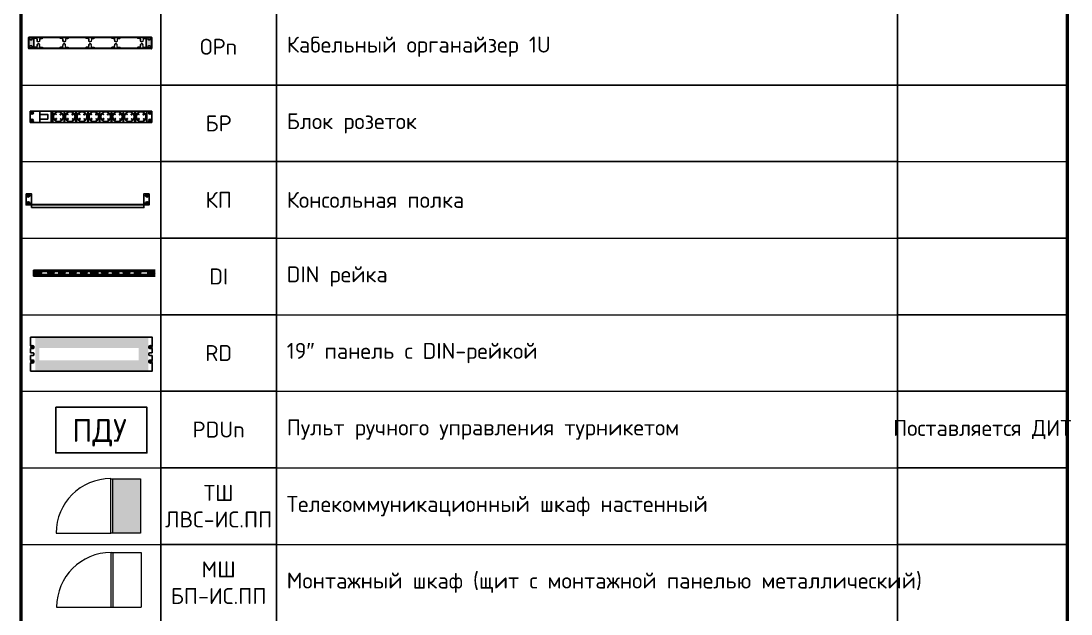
# Model space of a CAD drawing. Header units: millimetres. Extents: x 4247 to 622543, y -201358 to 142419.
# Drawn here: x 4247 to 13446, y -131904 to -126703 of the extents above; entities that cross this region are included whole.
import ezdxf
from ezdxf.enums import TextEntityAlignment as Align

# ---------------------------------------------------------------- set-up
doc = ezdxf.new("R2010")
doc.units = ezdxf.units.MM
doc.set_wipeout_variables(frame=1)
for name, color, linetype, lineweight in [('(АР) Текст', 7, 'Continuous', 25), ('_СКС-Шкафы', 7, 'Continuous', 0), ('АПС', 7, 'Continuous', 30)]:
    doc.layers.add(name, color=color, linetype=linetype, lineweight=lineweight)
for name, color, linetype in [('_АТ-Имя', 7, 'Continuous'), ('_АТ-Спецификация', 7, 'Continuous'), ('_БЛ-Маска', 250, 'Continuous'), ('Узлы', 7, 'Continuous')]:
    doc.layers.add(name, color=color, linetype=linetype)
doc.layers.add('_АТ-Примечания', color=250, linetype='Continuous', plot=False)
doc.styles.add('AT-Шрифт', font='ARIALN.TTF', dxfattribs={"height": 2.5})
doc.styles.add('ICOCPEUR', font='isocpeur.ttf')

# ---------------------------------------------------------------- blocks, each defined once
blk = doc.blocks.new('Органайзер1U')
at = {"ltscale": 10}
h = blk.add_hatch(color=256, dxfattribs=at)
h.set_gradient(color1=(255, 255, 255), rotation=45, one_color=1, tint=1, name='CYLINDER')
h.paths.add_polyline_path([(2213, 0), (2403, 0, 0.41423), (2413, 10), (2413, 430, 0.414197), (2403, 440), (2213, 440)])
h.paths.add_polyline_path([(2309, 341, 0.918324), (2341, 416, 0.918324)], flags=16)
h.paths.add_polyline_path([(2309, 99), (2341, 99, -1), (2341, 24), (2309, 24, -1)], flags=16)
h.paths.add_polyline_path([(-2413, 10, 0.414197), (-2403, 0), (-2213, 0), (-2213, 440), (-2403, 440, 0.41423), (-2413, 430)])
h.paths.add_polyline_path([(-2341, 341, 0.918324), (-2309, 416, 0.918324)], flags=16)
h.paths.add_polyline_path([(-2341, 99), (-2309, 99, -1), (-2309, 24), (-2341, 24, -1)], flags=16)
at = {"color": 0}
for p, q in [((-2341, 416), (-2309, 416)), ((-2213, 0), (-2213, 440)), ((2213, 0), (2213, 440)), ((2341, 416), (2309, 416)), ((-2341, 341), (-2309, 341)), ((-2341, 99), (-2309, 99)), ((-2341, 24), (-2309, 24)), ((2341, 341), (2309, 341)), ((2341, 99), (2309, 99)), ((2341, 24), (2309, 24))]:
    blk.add_line(p, q, dxfattribs=at)
at = {"lineweight": 9}
for p, q in [((-2126, 420, 323), (-2213, 420, 20)), ((-1853, 420, 20), (-1940, 420, 323)), ((-1109, 420, -149), (-1196, 420, -453)), ((-837, 420, -453), (-924, 420, -149)), ((-93, 420, 323), (-180, 420, 20)), ((95, 440, 315), (-95, 440, 315)), ((180, 420, 20), (93, 420, 323)), ((924, 420, -149), (837, 420, -453)), ((1196, 420, -453), (1109, 420, -149)), ((1940, 420, 323), (1853, 420, 20)), ((2213, 420, 20), (2126, 420, 323)), ((-2126, 20, 323), (-2213, 20, 20)), ((-2099, 390, 310), (-2182, 390, 40)), ((-2099, 50, 310), (-2182, 50, 40)), ((-2014, 260, 473), (-2052, 260, 473)), ((-2052, 260, 473), (-2046, 260, 495)), ((-2014, 180, 473), (-2052, 180, 473)), ((-2052, 180, 473), (-2046, 180, 495)), ((-2021, 260, 495), (-2014, 260, 473)), ((-2021, 180, 495), (-2014, 180, 473)), ((-1968, 390, 310), (-1884, 390, 40)), ((-1968, 50, 310), (-1884, 50, 40)), ((-1853, 20, 20), (-1940, 20, 323)), ((-1109, 20, -149), (-1196, 20, -453)), ((-1082, 390, -162), (-1165, 390, -433)), ((-1082, 50, -162), (-1165, 50, -433)), ((-998, 260), (-1035, 260)), ((-1035, 260), (-1029, 260, 22)), ((-998, 180), (-1035, 180)), ((-1035, 180), (-1029, 180, 22)), ((-1004, 260, 22), (-998, 260)), ((-1004, 180, 22), (-998, 180)), ((-951, 390, -162), (-868, 390, -433)), ((-951, 50, -162), (-868, 50, -433)), ((-837, 20, -453), (-924, 20, -149)), ((-93, 20, 323), (-180, 20, 20)), ((-66, 390, 310), (-149, 390, 40)), ((-66, 50, 310), (-149, 50, 40)), ((19, 260, 473), (-19, 260, 473)), ((-19, 260, 473), (-12, 260, 495)), ((19, 180, 473), (-19, 180, 473)), ((-19, 180, 473), (-12, 180, 495)), ((12, 260, 495), (19, 260, 473)), ((12, 180, 495), (19, 180, 473)), ((66, 390, 310), (149, 390, 40)), ((66, 50, 310), (149, 50, 40)), ((180, 20, 20), (93, 20, 323)), ((924, 20, -149), (837, 20, -453)), ((951, 390, -162), (868, 390, -433)), ((951, 50, -162), (868, 50, -433)), ((1035, 260), (998, 260)), ((998, 260), (1004, 260, 22)), ((1035, 180), (998, 180)), ((998, 180), (1004, 180, 22)), ((1029, 260, 22), (1035, 260)), ((1029, 180, 22), (1035, 180)), ((1082, 390, -162), (1165, 390, -433)), ((1082, 50, -162), (1165, 50, -433)), ((1196, 20, -453), (1109, 20, -149)), ((1940, 20, 323), (1853, 20, 20)), ((1968, 390, 310), (1884, 390, 40)), ((1968, 50, 310), (1884, 50, 40)), ((2051, 260, 453), (2013, 260, 453)), ((2013, 260, 453), (2020, 260, 475)), ((2052, 180, 473), (2014, 180, 473)), ((2014, 180, 473), (2021, 180, 495)), ((2044, 260, 475), (2051, 260, 453)), ((2046, 180, 495), (2052, 180, 473)), ((2099, 390, 310), (2182, 390, 40)), ((2099, 50, 310), (2182, 50, 40)), ((2213, 20, 20), (2126, 20, 323))]:
    blk.add_line(p, q, dxfattribs=at)
at = {"lineweight": 30, "ltscale": 10}
for points in [[(-2413, 10), (-2413, 430)], [(-2403, 440), (2403, 440)], [(2413, 430), (2413, 10)], [(2403, 0), (-2403, 0)]]:
    blk.add_lwpolyline(points, dxfattribs=at)
at = {"lineweight": 30}
for centre, start, end in [((-2403, 430), 90, 180), ((2403, 430), 0, 90), ((-2403, 10), 180, 270), ((2403, 10), 270, 0)]:
    blk.add_arc(centre, 10, start, end, dxfattribs=at)
at = {"color": 0}
for centre, start, end in [((-2341, 379), 90, 270), ((-2309, 379), 270, 90), ((2309, 379), 90, 270), ((2341, 379), 270, 90), ((-2341, 61), 90, 270), ((-2309, 61), 270, 90), ((2309, 61), 90, 270), ((2341, 61), 270, 90)]:
    blk.add_arc(centre, 37.6, start, end, dxfattribs=at)
at = {"lineweight": 9, "extrusion": (-0.275637, -3.86225e-05, -0.961262)}
for centre in [(-290, 2103, 111), (-290, 995, 285), (-290, 148, -449), (-290, -959, -275), (-289, -1806, -1010)]:
    blk.add_arc(centre, 30, 0.0084, 90.0077, dxfattribs=at)
at = {"lineweight": 9, "extrusion": (-0.275637, 3.86225e-05, -0.961262)}
for centre in [(-150, 2103, 111), (-150, 995, 285), (-150, 148, -449), (-150, -959, -275), (-150, -1806, -1010)]:
    blk.add_arc(centre, 30, 89.9923, 179.9916, dxfattribs=at)
at = {"lineweight": 9, "extrusion": (0.275637, -3.86225e-05, -0.961262)}
for centre in [(289, -1806, -1010), (290, -959, -275), (290, 148, -449), (290, 995, 285), (290, 2103, 111)]:
    blk.add_arc(centre, 30, 89.9923, 179.9916, dxfattribs=at)
at = {"lineweight": 9, "extrusion": (0.275637, 3.86225e-05, -0.961262)}
for centre in [(150, -1806, -1010), (150, -959, -275), (150, 148, -449), (150, 995, 285), (150, 2103, 111)]:
    blk.add_arc(centre, 30, 0.0084, 90.0077, dxfattribs=at)
at = {"lineweight": 9, "extrusion": (-9.99013e-30, -1.95922e-16, -1)}
for centre in [(-2182, 420, 40), (-1165, 420, -433), (-149, 420, 40), (868, 420, -433), (1884, 420, 40)]:
    blk.add_ellipse(centre, major_axis=(-31.2, 0), ratio=0.961262, start_param=-1.570796, end_param=0, dxfattribs=at)
at = {"lineweight": 9, "extrusion": (0.961262, -6.12038e-17, -0.275637)}
for centre in [(-2128, 262, 317), (-1111, 262, -156), (-95, 262, 317), (922, 262, -156), (1938, 262, 317)]:
    blk.add_ellipse(centre, major_axis=(51, 0, 178), ratio=0.961262, start_param=-1.580604, end_param=-0.159207, dxfattribs=at)
at = {"lineweight": 9, "extrusion": (-0.961262, 6.12038e-17, 0.275637)}
for centre in [(-2125, 262, 326), (-1109, 262, -147), (-92, 262, 326), (924, 262, -147), (1941, 262, 326)]:
    blk.add_ellipse(centre, major_axis=(45, 0, 157), ratio=0.961262, start_param=0.175759, end_param=1.588125, dxfattribs=at)
at = {"lineweight": 9, "extrusion": (0.961262, 6.12038e-17, 0.275637)}
for centre, major_axis, start_param, end_param in [((-1938, 262, 317), (-51, 0, 178), -1.580604, -0.159207), ((-1941, 262, 326), (-45, 0, 157), 4.69506, 6.107426), ((-922, 262, -156), (-51, 0, 178), -1.580604, -0.159207), ((-924, 262, -147), (-45, 0, 157), 4.69506, 6.107426), ((95, 262, 317), (-51, 0, 178), -1.580604, -0.159207), ((92, 262, 326), (-45, 0, 157), 4.69506, 6.107426), ((1111, 262, -156), (-51, 0, 178), -1.580604, -0.159207), ((1109, 262, -147), (-45, 0, 157), 4.69506, 6.107426), ((2128, 262, 317), (-51, 0, 178), -1.580604, -0.159207), ((2125, 262, 326), (-45, 0, 157), 4.69506, 6.107426)]:
    blk.add_ellipse(centre, major_axis=major_axis, ratio=0.961262, start_param=start_param, end_param=end_param, dxfattribs=at)
at = {"lineweight": 9}
for centre, major_axis in [((-1884, 420, 40), (31.2, 0)), ((-868, 420, -433), (31.2, 0)), ((149, 420, 40), (31.2, 0)), ((1165, 420, -433), (31.2, 0)), ((2182, 420, 40), (31.2, 0)), ((-2182, 20, 40), (-31.2, 0)), ((-1165, 20, -433), (-31.2, 0)), ((-149, 20, 40), (-31.2, 0)), ((868, 20, -433), (-31.2, 0)), ((1884, 20, 40), (-31.2, 0))]:
    blk.add_ellipse(centre, major_axis=major_axis, ratio=0.961262, start_param=-1.570796, end_param=0, dxfattribs=at)
at = {"lineweight": 9, "extrusion": (-0.961262, -6.12038e-17, 0.275637)}
for centre in [(-2128, 178, 317), (-1111, 178, -156), (-95, 178, 317), (922, 178, -156), (1938, 178, 317)]:
    blk.add_ellipse(centre, major_axis=(51, 0, 178), ratio=0.961262, start_param=-1.580604, end_param=-0.159207, dxfattribs=at)
at = {"lineweight": 9, "extrusion": (0.961262, 6.12038e-17, -0.275637)}
for centre in [(-2125, 177, 326), (-1109, 177, -147), (-92, 177, 326), (924, 177, -147), (1941, 177, 326)]:
    blk.add_ellipse(centre, major_axis=(45, 0, 157), ratio=0.961262, start_param=0.175759, end_param=1.588125, dxfattribs=at)
at = {"lineweight": 9, "extrusion": (-0.961262, 6.12038e-17, -0.275637)}
for centre, major_axis, start_param, end_param in [((-1938, 178, 317), (-51, 0, 178), -1.580604, -0.159207), ((-1941, 177, 326), (-45, 0, 157), 4.69506, 6.107426), ((-922, 178, -156), (-51, 0, 178), -1.580604, -0.159207), ((-924, 177, -147), (-45, 0, 157), 4.69506, 6.107426), ((95, 178, 317), (-51, 0, 178), -1.580604, -0.159207), ((92, 177, 326), (-45, 0, 157), 4.69506, 6.107426), ((1111, 178, -156), (-51, 0, 178), -1.580604, -0.159207), ((1109, 177, -147), (-45, 0, 157), 4.69506, 6.107426), ((2128, 178, 317), (-51, 0, 178), -1.580604, -0.159207), ((2125, 177, 326), (-45, 0, 157), 4.69506, 6.107426)]:
    blk.add_ellipse(centre, major_axis=major_axis, ratio=0.961262, start_param=start_param, end_param=end_param, dxfattribs=at)
at = {"lineweight": 9, "extrusion": (9.99013e-30, 1.95922e-16, -1)}
for centre in [(-1884, 20, 40), (-868, 20, -433), (149, 20, 40), (1165, 20, -433), (2182, 20, 40)]:
    blk.add_ellipse(centre, major_axis=(31.2, 0), ratio=0.961262, start_param=-1.570796, end_param=0, dxfattribs=at)
at = {"lineweight": 9}
for points in [[(-2097, 390, 315), (-2097, 390, 315), (-2097, 390, 315), (-2097, 390, 315)], [(-2097, 390, 315), (-2097, 390, 315), (-2097, 390, 315), (-2097, 390, 315)], [(-1969, 390, 315), (-1969, 390, 315), (-1969, 390, 315), (-1969, 390, 315)], [(-1969, 390, 315), (-1969, 390, 315), (-1969, 390, 315), (-1969, 390, 315)], [(-1081, 390, -157), (-1081, 390, -157), (-1081, 390, -157), (-1081, 390, -157)], [(-1081, 390, -157), (-1081, 390, -157), (-1081, 390, -157), (-1081, 390, -157)], [(-952, 390, -157), (-952, 390, -157), (-953, 390, -157), (-953, 390, -157)], [(-952, 390, -157), (-952, 390, -157), (-953, 390, -157), (-953, 390, -157)], [(-64, 390, 315), (-64, 390, 315), (-64, 390, 315), (-64, 390, 315)], [(-64, 390, 315), (-64, 390, 315), (-64, 390, 315), (-64, 390, 315)], [(64, 390, 315), (64, 390, 315), (64, 390, 315), (64, 390, 315)], [(64, 390, 315), (64, 390, 315), (64, 390, 315), (64, 390, 315)], [(953, 390, -157), (953, 390, -157), (952, 390, -157), (952, 390, -157)], [(953, 390, -157), (953, 390, -157), (952, 390, -157), (952, 390, -157)], [(1081, 390, -157), (1081, 390, -157), (1081, 390, -157), (1081, 390, -157)], [(1081, 390, -157), (1081, 390, -157), (1081, 390, -157), (1081, 390, -157)], [(1969, 390, 315), (1969, 390, 315), (1969, 390, 315), (1969, 390, 315)], [(1969, 390, 315), (1969, 390, 315), (1969, 390, 315), (1969, 390, 315)], [(2097, 390, 315), (2097, 390, 315), (2097, 390, 315), (2097, 390, 315)], [(2097, 390, 315), (2097, 390, 315), (2097, 390, 315), (2097, 390, 315)]]:
    blk.add_open_spline(points, degree=3, dxfattribs=at)
for points, knots in [([(-2046, 260, 495), (-2048, 260, 495), (-2050, 260, 495), (-2054, 261, 495), (-2056, 261, 495), (-2059, 263, 495), (-2061, 264, 495), (-2065, 266, 495), (-2066, 267, 495), (-2069, 270, 495), (-2070, 271, 495), (-2073, 275, 495), (-2074, 276, 494), (-2075, 280, 494), (-2076, 282, 494), (-2077, 286, 493), (-2077, 288, 493), (-2077, 290, 493)], [18.612291, 18.612291, 18.612291, 18.612291, 19.195929, 19.195929, 19.779566, 19.779566, 20.363204, 20.363204, 20.946842, 20.946842, 21.522754, 21.522754, 22.098666, 22.098666, 22.674578, 22.674578, 23.250457, 23.250457, 23.250457, 23.250457]), ([(-2046, 180, 495), (-2048, 180, 495), (-2050, 180, 495), (-2054, 179, 495), (-2056, 178, 495), (-2059, 177, 495), (-2061, 176, 495), (-2065, 174, 495), (-2066, 172, 495), (-2069, 170, 495), (-2070, 168, 495), (-2073, 165, 495), (-2074, 163, 494), (-2075, 160, 494), (-2076, 158, 494), (-2077, 154, 493), (-2077, 152, 493), (-2077, 150, 493)], [18.612291, 18.612291, 18.612291, 18.612291, 19.195929, 19.195929, 19.779566, 19.779566, 20.363204, 20.363204, 20.946842, 20.946842, 21.522754, 21.522754, 22.098666, 22.098666, 22.674578, 22.674578, 23.250457, 23.250457, 23.250457, 23.250457]), ([(-1989, 290, 493), (-1989, 288, 493), (-1989, 286, 493), (-1990, 282, 494), (-1991, 280, 494), (-1993, 276, 494), (-1994, 275, 495), (-1996, 271, 495), (-1997, 270, 495), (-2000, 267, 495), (-2002, 266, 495), (-2005, 264, 495), (-2007, 263, 495), (-2011, 261, 495), (-2013, 261, 495), (-2017, 260, 495), (-2019, 260, 495), (-2021, 260, 495)], [4.570415, 4.570415, 4.570415, 4.570415, 5.143883, 5.143883, 5.717385, 5.717385, 6.290887, 6.290887, 6.864388, 6.864388, 7.450436, 7.450436, 8.036484, 8.036484, 8.622531, 8.622531, 9.208579, 9.208579, 9.208579, 9.208579]), ([(-1989, 150, 493), (-1989, 152, 493), (-1989, 154, 493), (-1990, 158, 494), (-1991, 159, 494), (-1993, 163, 494), (-1994, 165, 495), (-1996, 168, 495), (-1997, 170, 495), (-2000, 172, 495), (-2002, 174, 495), (-2005, 176, 495), (-2007, 177, 495), (-2011, 178, 495), (-2013, 179, 495), (-2017, 180, 495), (-2019, 180, 495), (-2021, 180, 495)], [4.570415, 4.570415, 4.570415, 4.570415, 5.143883, 5.143883, 5.717385, 5.717385, 6.290887, 6.290887, 6.864388, 6.864388, 7.450436, 7.450436, 8.036484, 8.036484, 8.622531, 8.622531, 9.208579, 9.208579, 9.208579, 9.208579]), ([(-1029, 260, 22), (-1031, 260, 22), (-1033, 260, 22), (-1037, 261, 22), (-1039, 261, 22), (-1043, 263, 22), (-1045, 264, 22), (-1048, 266, 22), (-1050, 267, 22), (-1052, 270, 22), (-1054, 271, 22), (-1056, 275, 22), (-1057, 276, 22), (-1059, 280, 21), (-1060, 282, 21), (-1060, 286, 21), (-1061, 288, 20), (-1061, 290, 20)], [18.612291, 18.612291, 18.612291, 18.612291, 19.195929, 19.195929, 19.779566, 19.779566, 20.363204, 20.363204, 20.946842, 20.946842, 21.522754, 21.522754, 22.098666, 22.098666, 22.674578, 22.674578, 23.250457, 23.250457, 23.250457, 23.250457]), ([(-1029, 180, 22), (-1031, 180, 22), (-1033, 180, 22), (-1037, 179, 22), (-1039, 178, 22), (-1043, 177, 22), (-1045, 176, 22), (-1048, 174, 22), (-1050, 172, 22), (-1052, 170, 22), (-1054, 168, 22), (-1056, 165, 22), (-1057, 163, 22), (-1059, 160, 21), (-1060, 158, 21), (-1060, 154, 21), (-1061, 152, 20), (-1061, 150, 20)], [18.612291, 18.612291, 18.612291, 18.612291, 19.195929, 19.195929, 19.779566, 19.779566, 20.363204, 20.363204, 20.946842, 20.946842, 21.522754, 21.522754, 22.098666, 22.098666, 22.674578, 22.674578, 23.250457, 23.250457, 23.250457, 23.250457]), ([(-972, 290, 20), (-972, 288, 20), (-973, 286, 21), (-974, 282, 21), (-974, 280, 21), (-976, 276, 22), (-977, 275, 22), (-979, 271, 22), (-981, 270, 22), (-983, 267, 22), (-985, 266, 22), (-988, 264, 22), (-990, 263, 22), (-994, 261, 22), (-996, 261, 22), (-1000, 260, 22), (-1002, 260, 22), (-1004, 260, 22)], [4.570415, 4.570415, 4.570415, 4.570415, 5.143883, 5.143883, 5.717385, 5.717385, 6.290887, 6.290887, 6.864388, 6.864388, 7.450436, 7.450436, 8.036484, 8.036484, 8.622531, 8.622531, 9.208579, 9.208579, 9.208579, 9.208579]), ([(-972, 150, 20), (-972, 152, 20), (-973, 154, 21), (-974, 158, 21), (-974, 159, 21), (-976, 163, 22), (-977, 165, 22), (-979, 168, 22), (-981, 170, 22), (-983, 172, 22), (-985, 174, 22), (-988, 176, 22), (-990, 177, 22), (-994, 178, 22), (-996, 179, 22), (-1000, 180, 22), (-1002, 180, 22), (-1004, 180, 22)], [4.570415, 4.570415, 4.570415, 4.570415, 5.143883, 5.143883, 5.717385, 5.717385, 6.290887, 6.290887, 6.864388, 6.864388, 7.450436, 7.450436, 8.036484, 8.036484, 8.622531, 8.622531, 9.208579, 9.208579, 9.208579, 9.208579]), ([(-12, 260, 495), (-14, 260, 495), (-16, 260, 495), (-20, 261, 495), (-22, 261, 495), (-26, 263, 495), (-28, 264, 495), (-32, 266, 495), (-33, 267, 495), (-36, 270, 495), (-37, 271, 495), (-40, 275, 495), (-41, 276, 494), (-42, 280, 494), (-43, 282, 494), (-44, 286, 493), (-44, 288, 493), (-44, 290, 493)], [18.612291, 18.612291, 18.612291, 18.612291, 19.195929, 19.195929, 19.779566, 19.779566, 20.363204, 20.363204, 20.946842, 20.946842, 21.522754, 21.522754, 22.098666, 22.098666, 22.674578, 22.674578, 23.250457, 23.250457, 23.250457, 23.250457]), ([(-12, 180, 495), (-14, 180, 495), (-16, 180, 495), (-20, 179, 495), (-22, 178, 495), (-26, 177, 495), (-28, 176, 495), (-32, 174, 495), (-33, 172, 495), (-36, 170, 495), (-37, 168, 495), (-40, 165, 495), (-41, 163, 494), (-42, 160, 494), (-43, 158, 494), (-44, 154, 493), (-44, 152, 493), (-44, 150, 493)], [18.612291, 18.612291, 18.612291, 18.612291, 19.195929, 19.195929, 19.779566, 19.779566, 20.363204, 20.363204, 20.946842, 20.946842, 21.522754, 21.522754, 22.098666, 22.098666, 22.674578, 22.674578, 23.250457, 23.250457, 23.250457, 23.250457]), ([(44, 290, 493), (44, 288, 493), (44, 286, 493), (43, 282, 494), (42, 280, 494), (41, 276, 494), (40, 275, 495), (37, 271, 495), (36, 270, 495), (33, 267, 495), (32, 266, 495), (28, 264, 495), (26, 263, 495), (22, 261, 495), (20, 261, 495), (16, 260, 495), (14, 260, 495), (12, 260, 495)], [4.570415, 4.570415, 4.570415, 4.570415, 5.143883, 5.143883, 5.717385, 5.717385, 6.290887, 6.290887, 6.864388, 6.864388, 7.450436, 7.450436, 8.036484, 8.036484, 8.622531, 8.622531, 9.208579, 9.208579, 9.208579, 9.208579]), ([(44, 150, 493), (44, 152, 493), (44, 154, 493), (43, 158, 494), (42, 159, 494), (41, 163, 494), (40, 165, 495), (37, 168, 495), (36, 170, 495), (33, 172, 495), (32, 174, 495), (28, 176, 495), (26, 177, 495), (22, 178, 495), (20, 179, 495), (16, 180, 495), (14, 180, 495), (12, 180, 495)], [4.570415, 4.570415, 4.570415, 4.570415, 5.143883, 5.143883, 5.717385, 5.717385, 6.290887, 6.290887, 6.864388, 6.864388, 7.450436, 7.450436, 8.036484, 8.036484, 8.622531, 8.622531, 9.208579, 9.208579, 9.208579, 9.208579]), ([(1004, 260, 22), (1002, 260, 22), (1000, 260, 22), (996, 261, 22), (994, 261, 22), (990, 263, 22), (988, 264, 22), (985, 266, 22), (983, 267, 22), (981, 270, 22), (979, 271, 22), (977, 275, 22), (976, 276, 22), (974, 280, 21), (974, 282, 21), (973, 286, 21), (972, 288, 20), (972, 290, 20)], [18.612291, 18.612291, 18.612291, 18.612291, 19.195929, 19.195929, 19.779566, 19.779566, 20.363204, 20.363204, 20.946842, 20.946842, 21.522754, 21.522754, 22.098666, 22.098666, 22.674578, 22.674578, 23.250457, 23.250457, 23.250457, 23.250457]), ([(1004, 180, 22), (1002, 180, 22), (1000, 180, 22), (996, 179, 22), (994, 178, 22), (990, 177, 22), (988, 176, 22), (985, 174, 22), (983, 172, 22), (981, 170, 22), (979, 168, 22), (977, 165, 22), (976, 163, 22), (974, 160, 21), (974, 158, 21), (973, 154, 21), (972, 152, 20), (972, 150, 20)], [18.612291, 18.612291, 18.612291, 18.612291, 19.195929, 19.195929, 19.779566, 19.779566, 20.363204, 20.363204, 20.946842, 20.946842, 21.522754, 21.522754, 22.098666, 22.098666, 22.674578, 22.674578, 23.250457, 23.250457, 23.250457, 23.250457]), ([(1061, 290, 20), (1061, 288, 20), (1060, 286, 21), (1060, 282, 21), (1059, 280, 21), (1057, 276, 22), (1056, 275, 22), (1054, 271, 22), (1053, 270, 22), (1050, 267, 22), (1048, 266, 22), (1045, 264, 22), (1043, 263, 22), (1039, 261, 22), (1037, 261, 22), (1033, 260, 22), (1031, 260, 22), (1029, 260, 22)], [4.570415, 4.570415, 4.570415, 4.570415, 5.143883, 5.143883, 5.717385, 5.717385, 6.290887, 6.290887, 6.864388, 6.864388, 7.450436, 7.450436, 8.036484, 8.036484, 8.622531, 8.622531, 9.208579, 9.208579, 9.208579, 9.208579]), ([(1061, 150, 20), (1061, 152, 20), (1060, 154, 21), (1060, 158, 21), (1059, 159, 21), (1057, 163, 22), (1056, 165, 22), (1054, 168, 22), (1053, 170, 22), (1050, 172, 22), (1048, 174, 22), (1045, 176, 22), (1043, 177, 22), (1039, 178, 22), (1037, 179, 22), (1033, 180, 22), (1031, 180, 22), (1029, 180, 22)], [4.570415, 4.570415, 4.570415, 4.570415, 5.143883, 5.143883, 5.717385, 5.717385, 6.290887, 6.290887, 6.864388, 6.864388, 7.450436, 7.450436, 8.036484, 8.036484, 8.622531, 8.622531, 9.208579, 9.208579, 9.208579, 9.208579]), ([(2021, 260, 495), (2019, 260, 495), (2017, 260, 495), (2013, 261, 495), (2011, 261, 495), (2007, 263, 495), (2005, 264, 495), (2002, 266, 495), (2000, 267, 495), (1997, 270, 495), (1996, 271, 495), (1994, 275, 495), (1993, 276, 494), (1991, 280, 494), (1990, 282, 494), (1989, 286, 493), (1989, 288, 493), (1989, 290, 493)], [18.612291, 18.612291, 18.612291, 18.612291, 19.195929, 19.195929, 19.779566, 19.779566, 20.363204, 20.363204, 20.946842, 20.946842, 21.522754, 21.522754, 22.098666, 22.098666, 22.674578, 22.674578, 23.250457, 23.250457, 23.250457, 23.250457]), ([(2021, 180, 495), (2019, 180, 495), (2017, 180, 495), (2013, 179, 495), (2011, 178, 495), (2007, 177, 495), (2005, 176, 495), (2002, 174, 495), (2000, 172, 495), (1997, 170, 495), (1996, 168, 495), (1994, 165, 495), (1993, 163, 494), (1991, 160, 494), (1990, 158, 494), (1989, 154, 493), (1989, 152, 493), (1989, 150, 493)], [18.612291, 18.612291, 18.612291, 18.612291, 19.195929, 19.195929, 19.779566, 19.779566, 20.363204, 20.363204, 20.946842, 20.946842, 21.522754, 21.522754, 22.098666, 22.098666, 22.674578, 22.674578, 23.250457, 23.250457, 23.250457, 23.250457]), ([(2077, 290, 493), (2077, 288, 493), (2077, 286, 493), (2076, 282, 494), (2075, 280, 494), (2074, 276, 494), (2073, 275, 495), (2070, 271, 495), (2069, 270, 495), (2066, 267, 495), (2065, 266, 495), (2061, 264, 495), (2059, 263, 495), (2056, 261, 495), (2054, 261, 495), (2050, 260, 495), (2048, 260, 495), (2046, 260, 495)], [4.570415, 4.570415, 4.570415, 4.570415, 5.143883, 5.143883, 5.717385, 5.717385, 6.290887, 6.290887, 6.864388, 6.864388, 7.450436, 7.450436, 8.036484, 8.036484, 8.622531, 8.622531, 9.208579, 9.208579, 9.208579, 9.208579]), ([(2077, 150, 493), (2077, 152, 493), (2077, 154, 493), (2076, 158, 494), (2075, 159, 494), (2074, 163, 494), (2073, 165, 495), (2070, 168, 495), (2069, 170, 495), (2066, 172, 495), (2065, 174, 495), (2061, 176, 495), (2059, 177, 495), (2056, 178, 495), (2054, 179, 495), (2050, 180, 495), (2048, 180, 495), (2046, 180, 495)], [4.570415, 4.570415, 4.570415, 4.570415, 5.143883, 5.143883, 5.717385, 5.717385, 6.290887, 6.290887, 6.864388, 6.864388, 7.450436, 7.450436, 8.036484, 8.036484, 8.622531, 8.622531, 9.208579, 9.208579, 9.208579, 9.208579])]:
    blk.add_open_spline(points, degree=3, knots=knots, dxfattribs=at)
blk = doc.blocks.new('2p_Gesock')
at = {"ltscale": 0.1}
for p, q in [((-0.08, 1.92), (-0.08, 1.16)), ((0.08, 1.16), (-0.08, 1.16)), ((0.08, 1.92), (0.08, 1.16)), ((-0.08, -1.92), (-0.08, -1.16)), ((0.08, -1.16), (-0.08, -1.16)), ((0.08, -1.92), (0.08, -1.16))]:
    blk.add_line(p, q, dxfattribs=at)
for centre, radius in [((0, 0), 1.99), ((0, 0), 1.92), ((-1.25, 0), 0.187), ((1.25, 0), 0.187)]:
    blk.add_circle(centre, radius, dxfattribs=at)
blk = doc.blocks.new('SCREW')
for p, q in [((0.24, 0.29), (-0.29, -0.24)), ((0.29, 0.24), (-0.24, -0.29))]:
    blk.add_line(p, q)
for radius in [0.6, 0.379]:
    blk.add_circle((0, 0), radius)
blk = doc.blocks.new('BLANC1U')
for p, q in [((24.15, 0), (-24.15, 0)), ((-24.15, -4.5), (-24.15, 0)), ((24.15, -4.5), (24.15, 0)), ((-24.15, -4.5), (24.15, -4.5))]:
    blk.add_line(p, q)
at = {"xscale": -1}
blk.add_blockref('SCREW', (-23.47, -0.66), dxfattribs=at)
at = {"rotation": 180}
blk.add_blockref('SCREW', (-23.47, -3.84), dxfattribs=at)
blk.add_blockref('SCREW', (23.47, -0.66))
at = {"xscale": -1, "rotation": 180}
blk.add_blockref('SCREW', (23.47, -3.84), dxfattribs=at)
blk = doc.blocks.new('TLK-RS08MF1-BK')
for points in [[(722, 392), (330, 392), (330, 0), (722, 0)], [(1171, 392), (779, 392), (779, 0), (1171, 0)], [(1579, 392), (1188, 392), (1188, 0), (1579, 0)], [(1988, 392), (1596, 392), (1596, 0), (1988, 0)], [(2396, 392), (2005, 392), (2005, 0), (2396, 0)], [(2805, 392), (2413, 392), (2413, 0), (2805, 0)], [(3213, 392), (2822, 392), (2822, 0), (3213, 0)], [(3622, 392), (3230, 392), (3230, 0), (3622, 0)], [(4031, 392), (3639, 392), (3639, 0), (4031, 0)], [(606, 115), (330, 115), (330, 277), (606, 277)]]:
    blk.add_lwpolyline(points, close=True)
at = {"xscale": 87.0444934736006, "yscale": 87.0444934736006, "zscale": 87.0444934736006}
for name, p, rotation in [('BLANC1U', (2102, 0), 180), ('2p_Gesock', (975, 196), 225), ('2p_Gesock', (1384, 196), 225), ('2p_Gesock', (1792, 196), 225), ('2p_Gesock', (2201, 196), 225), ('2p_Gesock', (2609, 196), 225), ('2p_Gesock', (3018, 196), 225), ('2p_Gesock', (3426, 196), 225), ('2p_Gesock', (3835, 196), 225)]:
    blk.add_blockref(name, p, dxfattribs=dict(at, rotation=rotation))
blk = doc.blocks.new('dpol-1U')
at = {"layer": '_АТ-Имя', "ltscale": 100, "style": 'AT-Шрифт', "flags": 8}
blk.add_attdef('NUMBER', text='', height=20, dxfattribs=at).set_placement((-16, -24.8), align=Align.RIGHT)
at = {"layer": '_АТ-Примечания', "ltscale": 100, "style": 'AT-Шрифт', "flags": 1}
for tag, p in [('COMMENT1', (487.6, -43.8)), ('DIMENSIONS', (487.6, -37.3)), ('COMMENT2', (487.6, -49.3)), ('COMMENT3', (487.6, -54.9))]:
    blk.add_attdef(tag, p, '', height=3, dxfattribs=at)
at = {"layer": '_АТ-Спецификация', "ltscale": 100, "style": 'AT-Шрифт'}
for tag, p, height, flags in [('NUM', (487.6, 4.2), 3, 1), ('NAME', (487.6, -1.8), 3, 1), ('CODE', (487.6, -13.8), 3, 1), ('DESCRIPTION', (487.6, -7.8), 3, 1), ('MADEBY', (487.6, -19.8), 3, 1), ('POSITION', (487.6, -25.8), 3, 1), ('POSITION2', (487.6, -31.8), 3, 1), ('MARK', (571.3, -24.8), 20, 8)]:
    blk.add_attdef(tag, p, '', height=height, dxfattribs=dict(at, flags=flags))
at = {"ltscale": 100}
for points in [[(0, 7.2), (20.9, 7.2), (20.9, -36.8), (0, -36.8)], [(482.6, 7.2), (461.7, 7.2), (461.7, -36.8), (482.6, -36.8)]]:
    blk.add_wipeout(points, dxfattribs=at).dxf.layer = '_БЛ-Маска'
for p, q in [((5.9, 1.5), (7.4, 0)), ((7.4, 0), (5.9, 1.5)), ((5.9, 1.5), (7.6, 0)), ((5.9, -1.5), (7.4, 0)), ((7.4, 0), (5.9, -1.5)), ((7.6, 0), (5.9, -1.5)), ((6.5, 2.2), (8.1, 0.7)), ((8.1, 0.7), (6.5, 2.2)), ((8.1, 0.5), (6.5, 2.2)), ((9.6, 2.2), (8.1, 0.7)), ((8.1, 0.7), (9.6, 2.2)), ((9.6, 2.2), (8.1, 0.5)), ((8.5, 0), (10.3, 1.5)), ((10.3, -1.5), (8.5, 0)), ((10.3, 1.5), (8.7, 0)), ((8.7, 0), (10.3, 1.5)), ((10.3, -1.5), (8.7, 0)), ((8.7, 0), (10.3, -1.5)), ((472.3, 1.5), (473.9, 0)), ((473.9, 0), (472.3, 1.5)), ((474.1, 0), (472.3, 1.5)), ((472.3, -1.5), (473.9, 0)), ((473.9, 0), (472.3, -1.5)), ((472.3, -1.5), (474.1, 0)), ((473, 2.2), (474.5, 0.7)), ((474.5, 0.7), (473, 2.2)), ((473, 2.2), (474.5, 0.5)), ((476.1, 2.2), (474.5, 0.7)), ((474.5, 0.7), (476.1, 2.2)), ((474.5, 0.5), (476.1, 2.2)), ((476.7, 1.5), (475, 0)), ((475, 0), (476.7, -1.5)), ((476.7, 1.5), (475.2, 0)), ((475.2, 0), (476.7, 1.5)), ((476.7, -1.5), (475.2, 0)), ((475.2, 0), (476.7, -1.5)), ((5.8, -28.1), (7.3, -29.6)), ((7.3, -29.6), (5.8, -28.1)), ((5.8, -28.1), (7.5, -29.6)), ((5.8, -31.2), (7.3, -29.6)), ((7.3, -29.6), (5.8, -31.2)), ((7.5, -29.6), (5.8, -31.2)), ((6.5, -2.2), (8.1, -0.5)), ((6.5, -2.2), (8.1, -0.7)), ((8.1, -0.7), (6.5, -2.2)), ((6.5, -27.4), (8, -29)), ((8, -29), (6.5, -27.4)), ((8, -29.2), (6.5, -27.4)), ((6.5, -31.8), (8, -30.1)), ((6.5, -31.8), (8, -30.3)), ((8, -30.3), (6.5, -31.8)), ((9.5, -27.4), (8, -29)), ((8, -29), (9.5, -27.4)), ((9.5, -27.4), (8, -29.2)), ((8, -30.1), (9.5, -31.8)), ((9.5, -31.8), (8, -30.3)), ((8, -30.3), (9.5, -31.8)), ((8.1, -0.5), (9.6, -2.2)), ((9.6, -2.2), (8.1, -0.7)), ((8.1, -0.7), (9.6, -2.2)), ((8.5, -29.6), (10.2, -28.1)), ((10.2, -31.2), (8.5, -29.6)), ((10.2, -28.1), (8.7, -29.6)), ((8.7, -29.6), (10.2, -28.1)), ((10.2, -31.2), (8.7, -29.6)), ((8.7, -29.6), (10.2, -31.2)), ((472.4, -28.1), (473.9, -29.6)), ((473.9, -29.6), (472.4, -28.1)), ((474.1, -29.6), (472.4, -28.1)), ((472.4, -31.2), (473.9, -29.6)), ((473.9, -29.6), (472.4, -31.2)), ((472.4, -31.2), (474.1, -29.6)), ((474.5, -0.5), (473, -2.2)), ((473, -2.2), (474.5, -0.7)), ((474.5, -0.7), (473, -2.2)), ((473.1, -27.4), (474.6, -29)), ((474.6, -29), (473.1, -27.4)), ((473.1, -27.4), (474.6, -29.2)), ((474.6, -30.1), (473.1, -31.8)), ((473.1, -31.8), (474.6, -30.3)), ((474.6, -30.3), (473.1, -31.8)), ((476.1, -2.2), (474.5, -0.5)), ((476.1, -2.2), (474.5, -0.7)), ((474.5, -0.7), (476.1, -2.2)), ((476.1, -27.4), (474.6, -29)), ((474.6, -29), (476.1, -27.4)), ((474.6, -29.2), (476.1, -27.4)), ((476.1, -31.8), (474.6, -30.1)), ((476.1, -31.8), (474.6, -30.3)), ((474.6, -30.3), (476.1, -31.8)), ((476.8, -28.1), (475.1, -29.6)), ((475.1, -29.6), (476.8, -31.2)), ((476.8, -28.1), (475.3, -29.6)), ((475.3, -29.6), (476.8, -28.1)), ((476.8, -31.2), (475.3, -29.6)), ((475.3, -29.6), (476.8, -31.2))]:
    blk.add_line(p, q)
blk.add_line((20.9, -36.8), (461.7, -36.8), dxfattribs=at)
for points in [[(0, 7.2), (20.9, 7.2), (20.9, -36.8), (0, -36.8)], [(482.6, 7.2), (461.7, 7.2), (461.7, -36.8), (482.6, -36.8)], [(20.9, -46.8), (461.7, -46.8), (461.7, -34.8), (20.9, -34.8)]]:
    blk.add_lwpolyline(points, close=True, dxfattribs=at)
for centre, start, end in [((4.9, 0), 109.3139, 250.6861), ((11.3, 0), 289.3139, 70.6861), ((471.3, 0), 109.3139, 250.6861), ((477.7, 0), 289.3139, 70.6861), ((4.8, -29.6), 109.3139, 250.6861), ((11.2, -29.6), 289.3139, 70.6861), ((471.4, -29.6), 109.3139, 250.6861), ((477.8, -29.6), 289.3139, 70.6861)]:
    blk.add_arc(centre, 3.56, start, end)
at = {"extrusion": (0, 0, -1)}
for centre, major_axis, start_param, end_param in [((8.1, 0), (3.9, 3.9), 3.926991, 10.210176), ((8.1, 0), (3.32, 3.32), 3.926991, 10.210176), ((8.1, 0), (-1.9, 1.9), 6.103596, 6.462775), ((8.1, 0), (1.9, 1.9), -0.17959, 0.17959), ((8, -29.6), (3.9, 3.9), 3.926991, 10.210176), ((8, -29.6), (3.32, 3.32), 3.926991, 10.210176), ((8, -29.6), (-1.9, 1.9), 6.103596, 6.462775), ((8, -29.6), (-1.9, 1.9), 4.532799, 4.891979), ((8.1, 0), (-1.9, 1.9), 4.532799, 4.891979), ((8, -29.6), (1.9, 1.9), -0.17959, 0.17959), ((8, -29.6), (1.9, 1.9), 1.391207, 1.750386), ((8.1, 0), (1.9, 1.9), 1.391207, 1.750386)]:
    blk.add_ellipse(centre, major_axis=major_axis, ratio=1, start_param=start_param, end_param=end_param, dxfattribs=at)
for centre, major_axis, start_param, end_param in [((474.5, 0), (-3.9, 3.9), 3.926991, 10.210176), ((474.5, 0), (-3.32, 3.32), 3.926991, 10.210176), ((474.5, 0), (-1.9, 1.9), -0.17959, 0.17959), ((474.5, 0), (1.9, 1.9), 6.103596, 6.462775), ((474.6, -29.6), (-3.9, 3.9), 3.926991, 10.210176), ((474.6, -29.6), (-3.32, 3.32), 3.926991, 10.210176), ((474.5, 0), (-1.9, 1.9), 1.391207, 1.750386), ((474.6, -29.6), (-1.9, 1.9), -0.17959, 0.17959), ((474.6, -29.6), (-1.9, 1.9), 1.391207, 1.750386), ((474.5, 0), (1.9, 1.9), 4.532799, 4.891979), ((474.6, -29.6), (1.9, 1.9), 6.103596, 6.462775), ((474.6, -29.6), (1.9, 1.9), 4.532799, 4.891979)]:
    blk.add_ellipse(centre, major_axis=major_axis, ratio=1, start_param=start_param, end_param=end_param)
at = {"linetype": 'ByBlock', "lineweight": -2, "ltscale": 100}
blk.add_point((0, 0), dxfattribs=at)

msp = doc.modelspace()

# ---------------------------------------------------------------- hatches: boundary and pattern name
at = {"lineweight": 15}
h = msp.add_hatch(color=9, dxfattribs=at)
h.dxf.hatch_style = 1
h.paths.add_polyline_path([(5363.563, -129476.79), (4373.657, -129476.79), (4373.657, -129772.632), (4577.194, -129772.632), (4577.194, -129677.764), (4408.639, -129677.764), (4408.639, -129571.519), (4843.784, -129571.519), (5278.93, -129571.519), (5278.93, -129677.764), (4843.784, -129677.764), (4577.194, -129677.764), (4577.194, -129772.632), (5363.563, -129772.632)])
h = msp.add_hatch(color=9, dxfattribs=at)
h.dxf.hatch_style = 1
h.paths.add_polyline_path([(5294.12, -130717.935), (5047.46, -130717.935), (5047.46, -131195.037), (5294.12, -131195.037)])

# ---------------------------------------------------------------- linework, layer by layer
at = {"layer": '(АР) Текст', "color": 7}
for p, q in [((4355.531, -128939.671), (4355.531, -128888.043)), ((4355.531, -128888.043), (5421.803, -128888.043)), ((4355.531, -128901.15), (5421.803, -128901.15)), ((4355.531, -128926.564), (5421.803, -128926.564)), ((5421.803, -128939.671), (4355.531, -128939.671)), ((4378.301, -128913.003), (4372.918, -128907.619)), ((4378.301, -128913.003), (4372.918, -128918.387)), ((4373.934, -128906.603), (4379.318, -128911.986)), ((4379.318, -128914.019), (4373.934, -128919.403)), ((4377, -128907.114), (4420.797, -128907.114)), ((4420.797, -128919.913), (4377, -128919.913)), ((4384.701, -128906.603), (4379.318, -128911.986)), ((4384.701, -128919.403), (4379.318, -128914.019)), ((4385.718, -128907.619), (4380.334, -128913.003)), ((4380.334, -128913.003), (4385.718, -128918.387)), ((4487.444, -128907.313), (4531.241, -128907.313)), ((4531.241, -128920.112), (4487.444, -128920.112)), ((4583.444, -128907.313), (4627.241, -128907.313)), ((4627.241, -128920.112), (4583.444, -128920.112)), ((4679.444, -128907.313), (4723.241, -128907.313)), ((4723.241, -128920.112), (4679.444, -128920.112)), ((4775.444, -128907.313), (4819.241, -128907.313)), ((4819.241, -128920.112), (4775.444, -128920.112)), ((4915.241, -128907.313), (4862.093, -128907.313)), ((4862.093, -128920.112), (4915.241, -128920.112)), ((5001.89, -128907.313), (4958.093, -128907.313)), ((4958.093, -128920.112), (5001.89, -128920.112)), ((5097.89, -128907.313), (5054.093, -128907.313)), ((5054.093, -128920.112), (5097.89, -128920.112)), ((5193.89, -128907.313), (5148.792, -128907.313)), ((5148.792, -128920.112), (5193.89, -128920.112)), ((5289.89, -128907.313), (5246.093, -128907.313)), ((5246.093, -128920.112), (5289.89, -128920.112)), ((5407.145, -128907.114), (5363.348, -128907.114)), ((5363.348, -128919.913), (5407.145, -128919.913)), ((5404.259, -128913.003), (5398.875, -128907.619)), ((5404.259, -128913.003), (5398.875, -128918.387)), ((5399.891, -128906.603), (5405.275, -128911.986)), ((5405.275, -128914.019), (5399.891, -128919.403)), ((5410.659, -128906.603), (5405.275, -128911.986)), ((5410.659, -128919.403), (5405.275, -128914.019)), ((5411.675, -128907.619), (5406.292, -128913.003)), ((5406.292, -128913.003), (5411.675, -128918.387)), ((5472.544, -128888.043), (5472.544, -128939.671))]:
    msp.add_line(p, q, dxfattribs=at)
for points in [[(4330.703, -129551.51), (4330.703, -129476.79), (5396.975, -129476.79), (5396.975, -129551.51)], [(4330.703, -129613.462), (4330.703, -129573.91)], [(4338.579, -129557.502), (4343.963, -129562.885)], [(4343.963, -129562.885), (4338.579, -129568.269)], [(4339.596, -129556.485), (4344.979, -129561.869)], [(4339.596, -129569.285), (4344.979, -129563.902)], [(4350.363, -129556.485), (4344.979, -129561.869)], [(4344.979, -129563.902), (4350.363, -129569.285)], [(4345.996, -129562.885), (4351.38, -129557.502)], [(4345.996, -129562.885), (4351.38, -129568.269)], [(5381.683, -129562.885), (5376.299, -129557.502)], [(5381.683, -129562.885), (5376.299, -129568.269)], [(5377.315, -129556.485), (5382.699, -129561.869)], [(5382.699, -129563.902), (5377.315, -129569.285)], [(5388.083, -129556.485), (5382.699, -129561.869)], [(5388.083, -129569.285), (5382.699, -129563.902)], [(5389.099, -129557.502), (5383.715, -129562.885)], [(5383.715, -129562.885), (5389.099, -129568.269)], [(5396.975, -129613.462), (5396.975, -129573.91)], [(4330.703, -129677.833), (4330.703, -129635.862)], [(5396.975, -129700.233), (5396.975, -129772.632), (4330.703, -129772.632), (4330.703, -129700.233)], [(4338.579, -129684.237), (4343.963, -129689.621)], [(4343.963, -129689.621), (4338.579, -129695.005)], [(4339.596, -129683.221), (4344.979, -129688.605)], [(4339.596, -129696.021), (4344.979, -129690.637)], [(4350.363, -129683.221), (4344.979, -129688.605)], [(4344.979, -129690.637), (4350.363, -129696.021)], [(4345.996, -129689.621), (4351.38, -129684.237)], [(4345.996, -129689.621), (4351.38, -129695.005)], [(5381.683, -129689.621), (5376.299, -129684.237)], [(5381.683, -129689.621), (5376.299, -129695.005)], [(5377.315, -129683.221), (5382.699, -129688.605)], [(5382.699, -129690.637), (5377.315, -129696.021)], [(5388.083, -129683.221), (5382.699, -129688.605)], [(5388.083, -129696.021), (5382.699, -129690.637)], [(5389.099, -129684.237), (5383.715, -129689.621)], [(5383.715, -129689.621), (5389.099, -129695.005)], [(5396.975, -129677.833), (5396.975, -129635.862)]]:
    msp.add_lwpolyline(points, dxfattribs=at)
for points in [[(4330.703, -129551.51), (4352.363, -129551.51, -0.41421356), (4360.363, -129559.51), (4360.363, -129565.91, -0.41421356), (4352.363, -129573.91), (4330.703, -129573.91)], [(4330.703, -129613.462), (4352.363, -129613.462, -0.41421356), (4360.363, -129621.462), (4360.363, -129627.862, -0.41421356), (4352.363, -129635.862), (4330.703, -129635.862)], [(5396.975, -129551.51), (5375.315, -129551.51, 0.41421356), (5367.315, -129559.51), (5367.315, -129565.91, 0.41421356), (5375.315, -129573.91), (5396.975, -129573.91)], [(5396.975, -129613.462), (5375.315, -129613.462, 0.41421356), (5367.315, -129621.462), (5367.315, -129627.862, 0.41421356), (5375.315, -129635.862), (5396.975, -129635.862)], [(4330.703, -129677.833), (4352.363, -129677.833, -0.41421356), (4360.363, -129685.833), (4360.363, -129692.233, -0.41421356), (4352.363, -129700.233), (4330.703, -129700.233)], [(5396.975, -129677.833), (5375.315, -129677.833, 0.41421356), (5367.315, -129685.833), (5367.315, -129692.233, 0.41421356), (5375.315, -129700.233), (5396.975, -129700.233)]]:
    msp.add_lwpolyline(points, format="xyb", dxfattribs=at)
for centre, radius in [((4379.318, -128913.003), 13.245), ((4379.318, -128913.003), 11.259), ((4379.318, -128913.003), 8.363), ((5405.275, -128913.003), 13.245), ((5405.275, -128913.003), 11.259), ((5405.275, -128913.003), 8.363), ((4344.979, -129562.885), 13.245), ((4344.979, -129562.885), 8.363), ((5382.699, -129562.885), 13.245), ((5382.699, -129562.885), 8.363), ((4344.979, -129689.621), 13.245), ((4344.979, -129689.621), 8.363), ((5382.699, -129689.621), 13.245), ((5382.699, -129689.621), 8.363)]:
    msp.add_circle(centre, radius, dxfattribs=at)
for centre, radius, start, end in [((4377.343, -128913.514), 6.409, 93.0621386, 273.0621386), ((4420.455, -128913.514), 6.409, 266.9378614, 86.9378614), ((4487.787, -128913.712), 6.409, 93.0621386, 273.0621386), ((4530.899, -128913.712), 6.409, 266.9378614, 86.9378614), ((4583.787, -128913.712), 6.409, 93.0621386, 273.0621386), ((4626.899, -128913.712), 6.409, 266.9378614, 86.9378614), ((4679.787, -128913.712), 6.409, 93.0621386, 273.0621386), ((4722.899, -128913.712), 6.409, 266.9378614, 86.9378614), ((4775.787, -128913.712), 6.409, 93.0621386, 273.0621386), ((4818.899, -128913.712), 6.409, 266.9378614, 86.9378614), ((4862.435, -128913.712), 6.409, 93.0621386, 273.0621386), ((4914.899, -128913.712), 6.409, 266.9378614, 86.9378614), ((4958.435, -128913.712), 6.409, 93.0621386, 273.0621386), ((5001.548, -128913.712), 6.409, 266.9378614, 86.9378614), ((5054.435, -128913.712), 6.409, 93.0621386, 273.0621386), ((5097.89, -128913.712), 6.4, 270, 90), ((5148.792, -128913.712), 6.4, 90, 270), ((5193.548, -128913.712), 6.409, 266.9378614, 86.9378614), ((5246.435, -128913.712), 6.409, 93.0621386, 273.0621386), ((5289.548, -128913.712), 6.409, 266.9378614, 86.9378614), ((5363.69, -128913.514), 6.409, 93.0621386, 273.0621386), ((5406.803, -128913.514), 6.409, 266.9378614, 86.9378614)]:
    msp.add_arc(centre, radius, start, end, dxfattribs=at)
at = {"color": 7, "lineweight": 25, "ltscale": 100}
msp.add_lwpolyline([(4550.739, -130091.176), (5350.739, -130091.176), (5350.739, -130491.176), (4550.739, -130491.176)], close=True, dxfattribs=at)
at = {"color": 18, "lineweight": 15, "true_color": 0x000000}
msp.add_lwpolyline([(5294.12, -131195.037), (5033.056, -131195.037), (5033.056, -130717.935), (5294.12, -130717.935)], close=True, dxfattribs=at)
at = {"layer": '_СКС-Шкафы'}
for points in [[(5047.46, -130716.177), (5047.46, -131194.862)], [(4554.371, -131194.862), (5033.056, -131194.862)], [(5037.494, -131842.605), (5037.494, -131363.92), (5300.406, -131363.92), (5300.406, -131842.605)], [(5051.898, -131363.92), (5051.898, -131842.605)], [(4558.809, -131842.605), (5300.406, -131842.605)]]:
    msp.add_lwpolyline(points, dxfattribs=at)
for centre in [(5033.056, -131194.862), (5037.494, -131842.605)]:
    msp.add_arc(centre, 478.685, 90, 180, dxfattribs=at)
at = {"layer": 'Узлы', "lineweight": 50}
for p, q in [((4246.895, -117005.917), (4246.895, -137080.397)), ((13411.755, -117005.917), (13411.755, -137080.397))]:
    msp.add_line(p, q, dxfattribs=at)
at = {"layer": 'Узлы'}
for p, q in [((6484.992, -117005.917), (6484.992, -136665.059)), ((11926.216, -117005.917), (11926.216, -137080.397)), ((5471.878, -117405.663), (5471.878, -136665.059)), ((5471.878, -127265.055), (13411.755, -127265.055)), ((5471.878, -127936.484), (11926.216, -127936.484)), ((5471.878, -128607.913), (6484.992, -128607.913)), ((11926.216, -128607.913), (13411.755, -128607.913)), ((5471.878, -129279.342), (6484.992, -129279.342)), ((11926.216, -129279.342), (13411.755, -129279.342)), ((5471.878, -129950.771), (6484.992, -129950.771)), ((11926.216, -129950.771), (13411.755, -129950.771)), ((5471.878, -130622.2), (6484.992, -130622.2)), ((11926.216, -130622.2), (13411.755, -130622.2)), ((5471.878, -131293.628), (6484.992, -131293.628)), ((11926.216, -131293.628), (13411.755, -131293.628))]:
    msp.add_line(p, q, dxfattribs=at)
at = {"layer": 'Узлы', "lineweight": 0}
for p, q in [((4246.895, -127265.055), (5471.878, -127265.055)), ((4246.895, -127936.484), (5471.878, -127936.484)), ((11926.216, -127936.484), (13411.755, -127936.484)), ((4246.895, -128607.913), (5471.878, -128607.913)), ((6484.992, -128607.913), (11926.216, -128607.913)), ((4246.895, -129279.342), (5471.878, -129279.342)), ((6484.992, -129279.342), (11926.216, -129279.342)), ((4246.895, -129950.771), (5471.878, -129950.771)), ((6484.992, -129950.771), (11926.216, -129950.771)), ((4246.895, -130622.2), (5471.878, -130622.2)), ((6484.992, -130622.2), (11926.216, -130622.2)), ((4246.895, -131293.628), (5471.878, -131293.628)), ((6484.992, -131293.628), (11926.216, -131293.628))]:
    msp.add_line(p, q, dxfattribs=at)

# ---------------------------------------------------------------- block references
at = {"layer": '(АР) Текст', "color": 7, "lineweight": 15, "xscale": 0.2227663552769144, "yscale": 0.2227663552769144, "zscale": 0.2227663552769144}
msp.add_blockref('Органайзер1U', (4851.921, -126943.954, 37.332), dxfattribs=at)
at = {"layer": '(АР) Текст', "color": 7, "xscale": 0.2536046849691648, "yscale": 0.2536046849691648, "zscale": 0.2536046849691648}
msp.add_blockref('TLK-RS08MF1-BK', (4326.954, -127592.22), dxfattribs=at)

# ---------------------------------------------------------------- texts
at = {"layer": 'АПС', "color": 7, "lineweight": 25, "ltscale": 100, "style": 'ICOCPEUR'}
msp.add_text('ПДУ', height=200, dxfattribs=at).set_placement((4935.11, -130294.143), align=Align.MIDDLE_CENTER)
at = {"layer": 'Узлы', "style": 'ICOCPEUR'}
for s, insert, char_height, width, attachment_point in [('ОРn', (5978.435, -126929.341), 139.881, 1011.43482, 5), (' Кабельный органайзер 1U', (6485.831, -126929.341), 139.88101, 5439.5459, 4), ('БР', (5978.435, -127600.77), 139.881, 1011.43482, 5), ('{\\C256; Блок розеток}', (6485.831, -127600.77), 139.88101, 5439.5459, 4), ('{\\Q1.13910E-013;\\C256;КП}', (5978.435, -128272.199), 139.88101, 1011.43482, 5), ('{\\C256; Консольная полка}', (6485.831, -128272.199), 139.88101, 5439.5459, 4), ('DI', (5978.435, -128943.627), 139.881, 1011.43482, 5), ('{\\C256; DIN рейка}', (6485.831, -128943.627), 139.88101, 5439.5459, 4), ('{\\C256; 19″ панель с DIN-рейкой }', (6485.831, -129615.056), 139.88101, 5439.5459, 4), ('RD', (5978.435, -129615.056), 139.881, 1011.43482, 5), ('PDUn', (5978.435, -130286.485), 139.881, 1011.43482, 5), (' Пульт ручного управления турникетом', (6485.831, -130286.485), 139.88101, 5439.5459, 4), ('Поставляется ДИТ', (12668.986, -130286.485), 139.88104, 1483.86066, 5), ('ТШ ЛВС-ИС.ПП', (5978.435, -130957.914), 139.88101, 1011.43482, 5), (' Телекоммуникационный шкаф настенный ', (6485.831, -130957.914), 139.88101, 5439.5459, 4), ('МШ БП-ИС.ПП', (5978.435, -131629.343), 139.88101, 1011.43482, 5), (' Монтажный шкаф (щит с монтажной панелью металлический)', (6485.831, -131629.343), 139.88101, 5439.5459, 4)]:
    msp.add_mtext(s, dxfattribs=dict(at, insert=insert, char_height=char_height, width=width, attachment_point=attachment_point))

# ---------------------------------------------------------------- next in the draw order: block references
at = {"layer": '(АР) Текст', "color": 7, "lineweight": 15, "xscale": 2.233803634888223, "yscale": 2.233803634888223, "zscale": 2.233803634888223}
msp.add_blockref('dpol-1U', (4291.743, -128234.58), dxfattribs=at)

doc.saveas('drawing.dxf')
